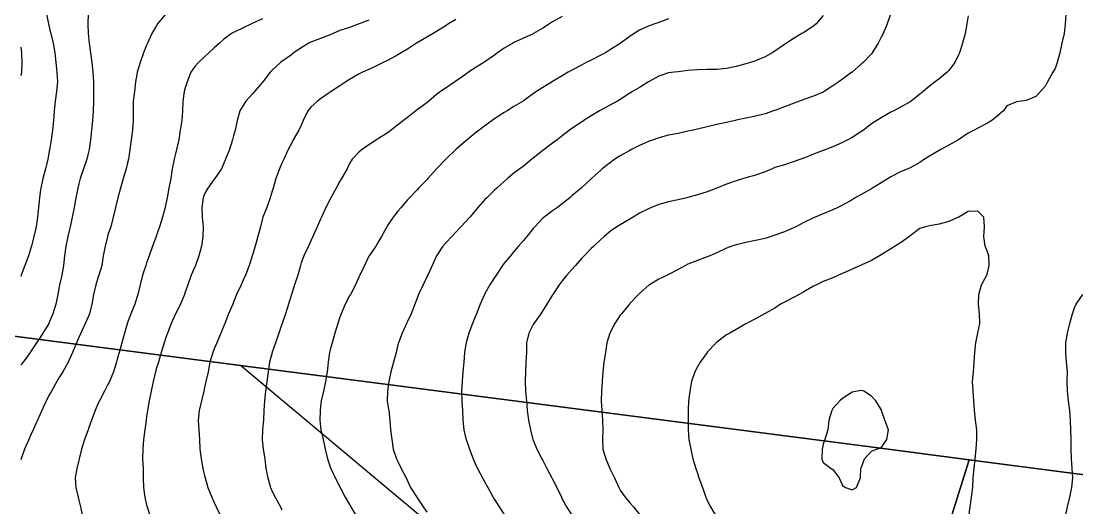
# Model space of a CAD drawing. Extents: x -729 to 771, y -779 to 721.
# Drawn here: x 34.1 to 393.4, y -492.9 to -327.2 of the extents above; entities that cross this region are included whole.
import ezdxf

# ---------------------------------------------------------------- set-up
doc = ezdxf.new("R2010")
doc.units = 0

msp = doc.modelspace()

# ---------------------------------------------------------------- linework, layer by layer
at = {"layer": 'CONTOURS'}
for points in [[(42.7563, -324.8488, 396.472), (43.4219, -328.1383, 396.472), (43.9097, -330.2325, 396.472), (44.2296, -331.4278, 396.472), (45.0569, -334.7172, 396.472), (45.5453, -338.0067, 396.472), (45.9503, -341.2962, 396.472), (46.2854, -344.5857, 396.472), (46.5041, -347.8751, 396.472), (46.184, -351.1646, 396.472), (45.7026, -354.4541, 396.472), (45.3549, -357.7436, 396.472), (45.1245, -361.033, 396.472), (44.8012, -364.3225, 396.472), (44.3029, -367.612, 396.472), (43.9097, -370.3241, 396.472), (43.8135, -370.9015, 396.472), (43.1797, -374.1909, 396.472), (42.4004, -377.4804, 396.472), (41.5221, -380.7699, 396.472), (40.7796, -384.0593, 396.472), (40.6202, -385.4382, 396.472), (40.4105, -387.3488, 396.472), (40.07, -390.6383, 396.472), (39.6484, -393.9278, 396.472), (39.2024, -397.2172, 396.472), (38.4838, -400.5067, 396.472), (37.6633, -403.7962, 396.472), (37.3307, -404.86, 396.472), (36.626, -407.0857, 396.472), (35.3418, -410.3751, 396.472), (34.1513, -413.6646, 396.472), (34.0412, -414.1067, 396.472)], [(56.8872, -324.8488, 406.472), (56.8572, -328.1383, 406.472), (56.9869, -331.4278, 406.472), (57.0676, -332.4754, 406.472), (57.2623, -334.7172, 406.472), (57.7334, -338.0067, 406.472), (58.2283, -341.2962, 406.472), (58.5704, -344.5857, 406.472), (58.7041, -347.8751, 406.472), (58.7344, -351.1646, 406.472), (58.7585, -354.4541, 406.472), (58.6491, -357.7436, 406.472), (58.3706, -361.033, 406.472), (58.0834, -364.3225, 406.472), (57.7643, -367.612, 406.472), (57.2962, -370.9015, 406.472), (57.0676, -371.8097, 406.472), (56.4513, -374.1909, 406.472), (55.3313, -377.4804, 406.472), (54.2347, -380.7699, 406.472), (53.7781, -382.5416, 406.472), (53.3914, -384.0593, 406.472), (52.7402, -387.3488, 406.472), (52.1593, -390.6383, 406.472), (51.5463, -393.9278, 406.472), (50.8286, -397.2172, 406.472), (50.4886, -398.5673, 406.472), (50.0206, -400.5067, 406.472), (49.3376, -403.7962, 406.472), (48.8683, -407.0857, 406.472), (48.5368, -410.3751, 406.472), (47.9579, -413.6646, 406.472), (47.1991, -416.9308, 406.472), (47.1933, -416.9541, 406.472), (46.5608, -420.2436, 406.472), (45.8783, -423.533, 406.472), (44.9354, -426.8225, 406.472), (43.9097, -429.2736, 406.472), (43.5251, -430.112, 406.472), (41.5163, -433.4015, 406.472), (40.6202, -434.8604, 406.472), (39.3824, -436.6909, 406.472), (37.3307, -439.8068, 406.472), (37.2113, -439.9804, 406.472), (34.8102, -443.2699, 406.472), (34.0412, -444.2523, 406.472)], [(83.2599, -324.8488, 416.472), (80.5494, -328.1383, 416.472), (80.0939, -328.85, 416.472), (78.5457, -331.4278, 416.472), (77.0951, -334.7172, 416.472), (76.8044, -335.421, 416.472), (75.7664, -338.0067, 416.472), (74.6151, -341.2962, 416.472), (73.6524, -344.5857, 416.472), (73.5149, -345.3519, 416.472), (73.0981, -347.8751, 416.472), (72.6486, -351.1646, 416.472), (72.2981, -354.4541, 416.472), (72.2246, -357.7436, 416.472), (72.3043, -361.033, 416.472), (72.0071, -364.3225, 416.472), (71.5663, -367.612, 416.472), (71.1224, -370.9015, 416.472), (70.6107, -374.1909, 416.472), (70.2255, -375.9295, 416.472), (69.8946, -377.4804, 416.472), (68.8201, -380.7699, 416.472), (67.9628, -384.0593, 416.472), (67.0792, -387.3488, 416.472), (66.936, -387.8635, 416.472), (66.2413, -390.6383, 416.472), (65.4489, -393.9278, 416.472), (64.5958, -397.2172, 416.472), (63.6465, -399.9253, 416.472), (63.4768, -400.5067, 416.472), (62.6848, -403.7962, 416.472), (62.0809, -407.0857, 416.472), (61.5318, -410.3751, 416.472), (60.5299, -413.6646, 416.472), (60.357, -414.2278, 416.472), (59.5486, -416.9541, 416.472), (58.7986, -420.2436, 416.472), (58.1651, -423.533, 416.472), (57.3898, -426.8225, 416.472), (57.0676, -427.5945, 416.472), (55.9389, -430.112, 416.472), (54.4282, -433.4015, 416.472), (53.7781, -434.926, 416.472), (52.9911, -436.6909, 416.472), (51.6127, -439.9804, 416.472), (50.4886, -442.4719, 416.472), (50.1278, -443.2699, 416.472), (48.2897, -446.5593, 416.472), (47.1991, -448.3144, 416.472), (46.2672, -449.8488, 416.472), (44.4051, -453.1383, 416.472), (43.9097, -454.0642, 416.472), (42.6945, -456.4278, 416.472), (41.1593, -459.7172, 416.472), (40.6202, -461.0233, 416.472), (39.6394, -463.0067, 416.472), (38.1986, -466.2962, 416.472), (37.3307, -468.3092, 416.472), (36.7281, -469.5857, 416.472), (35.2735, -472.8751, 416.472), (34.1312, -476.1646, 416.472), (34.0412, -476.5306, 416.472)], [(116.2781, -326.3774, 426.472), (112.9886, -327.9285, 426.472), (112.5005, -328.1383, 426.472), (109.6991, -329.5194, 426.472), (106.4097, -331.0279, 426.472), (105.7307, -331.4278, 426.472), (103.1202, -333.3319, 426.472), (101.6153, -334.7172, 426.472), (99.8307, -336.2411, 426.472), (98.0014, -338.0067, 426.472), (96.5412, -339.4018, 426.472), (94.5234, -341.2962, 426.472), (93.2518, -342.6236, 426.472), (91.8778, -344.5857, 426.472), (90.6195, -347.8751, 426.472), (89.9623, -349.856, 426.472), (89.583, -351.1646, 426.472), (89.1584, -354.4541, 426.472), (89.0164, -357.7436, 426.472), (88.8295, -361.033, 426.472), (88.2194, -364.3225, 426.472), (87.7616, -367.612, 426.472), (87.0439, -370.9015, 426.472), (86.6728, -372.3571, 426.472), (86.246, -374.1909, 426.472), (85.5723, -377.4804, 426.472), (85.044, -380.7699, 426.472), (84.4395, -384.0593, 426.472), (83.8349, -387.3488, 426.472), (83.3833, -389.4232, 426.472), (83.1159, -390.6383, 426.472), (82.204, -393.9278, 426.472), (81.183, -397.2172, 426.472), (80.0939, -400.3558, 426.472), (80.0437, -400.5067, 426.472), (78.8768, -403.7962, 426.472), (77.6493, -407.0857, 426.472), (76.8044, -409.4904, 426.472), (76.5052, -410.3751, 426.472), (75.4519, -413.6646, 426.472), (74.6455, -416.9541, 426.472), (73.8205, -420.2436, 426.472), (73.5149, -421.2359, 426.472), (72.7863, -423.533, 426.472), (71.4754, -426.8225, 426.472), (70.2606, -430.112, 426.472), (70.2255, -430.2354, 426.472), (69.2726, -433.4015, 426.472), (68.3388, -436.6909, 426.472), (67.4304, -439.9804, 426.472), (66.936, -441.8078, 426.472), (66.5234, -443.2699, 426.472), (65.5191, -446.5593, 426.472), (64.1578, -449.8488, 426.472), (63.6465, -450.9035, 426.472), (62.4831, -453.1383, 426.472), (60.7406, -456.4278, 426.472), (60.357, -457.2845, 426.472), (59.294, -459.7172, 426.472), (58.0553, -463.0067, 426.472), (57.0676, -465.8478, 426.472), (56.8993, -466.2962, 426.472), (55.7449, -469.5857, 426.472), (54.6643, -472.8751, 426.472), (53.9124, -476.1646, 426.472), (53.7781, -476.6466, 426.472), (53.0518, -479.4541, 426.472), (52.5602, -482.7436, 426.472), (52.7542, -486.033, 426.472), (53.544, -489.3225, 426.472), (53.7781, -490.3035, 426.472), (54.3015, -492.612, 426.472), (54.9888, -495.9015, 426.472)], [(152.4623, -326.893, 436.472), (149.1728, -328.1127, 436.472), (149.1021, -328.1383, 436.472), (145.8833, -329.3468, 436.472), (142.5939, -330.4186, 436.472), (140.2894, -331.4278, 436.472), (139.3044, -331.8603, 436.472), (136.0149, -333.0691, 436.472), (132.7255, -334.3832, 436.472), (132.0509, -334.7172, 436.472), (129.436, -336.2391, 436.472), (126.9096, -338.0067, 436.472), (126.1465, -338.6272, 436.472), (122.857, -340.9347, 436.472), (122.3526, -341.2962, 436.472), (119.5676, -343.8821, 436.472), (118.8899, -344.5857, 436.472), (116.3578, -347.8751, 436.472), (116.2781, -347.97, 436.472), (113.4961, -351.1646, 436.472), (112.9886, -351.777, 436.472), (110.5687, -354.4541, 436.472), (109.6991, -355.8704, 436.472), (108.4938, -357.7436, 436.472), (107.6208, -361.033, 436.472), (106.9448, -364.3225, 436.472), (106.4097, -366.237, 436.472), (106.0741, -367.612, 436.472), (104.9774, -370.9015, 436.472), (103.6947, -374.1909, 436.472), (103.1202, -375.5228, 436.472), (102.3582, -377.4804, 436.472), (100.0779, -380.7699, 436.472), (99.8307, -381.0444, 436.472), (97.6234, -384.0593, 436.472), (96.5412, -386.0055, 436.472), (96.0681, -387.3488, 436.472), (95.6158, -390.6383, 436.472), (95.7286, -393.9278, 436.472), (96.0767, -397.2172, 436.472), (95.9941, -400.5067, 436.472), (95.5202, -403.7962, 436.472), (94.6452, -407.0857, 436.472), (93.4554, -410.3751, 436.472), (93.2518, -410.8422, 436.472), (92.0162, -413.6646, 436.472), (90.7956, -416.9541, 436.472), (89.9623, -419.4239, 436.472), (89.6782, -420.2436, 436.472), (88.3833, -423.533, 436.472), (86.7056, -426.8225, 436.472), (86.6728, -426.8947, 436.472), (85.1765, -430.112, 436.472), (83.8992, -433.4015, 436.472), (83.3833, -434.907, 436.472), (82.8119, -436.6909, 436.472), (81.8044, -439.9804, 436.472), (80.8454, -443.2699, 436.472), (80.0939, -445.527, 436.472), (79.7982, -446.5593, 436.472), (79.0526, -449.8488, 436.472), (78.3654, -453.1383, 436.472), (77.6873, -456.4278, 436.472), (77.0834, -459.7172, 436.472), (76.8044, -461.8067, 436.472), (76.6427, -463.0067, 436.472), (76.1749, -466.2962, 436.472), (75.7733, -469.5857, 436.472), (75.512, -472.8751, 436.472), (75.4543, -476.1646, 436.472), (75.6043, -479.4541, 436.472), (75.6446, -482.7436, 436.472), (75.7802, -486.033, 436.472), (76.1791, -489.3225, 436.472), (76.8044, -492.0477, 436.472), (76.9573, -492.612, 436.472), (78.0632, -495.9015, 436.472)], [(182.0676, -326.5863, 446.472), (179.5868, -328.1383, 446.472), (178.7781, -328.639, 446.472), (175.4886, -330.756, 446.472), (174.3137, -331.4278, 446.472), (172.1991, -332.6945, 446.472), (168.9097, -334.5351, 446.472), (168.6317, -334.7172, 446.472), (165.6202, -336.6896, 446.472), (163.4737, -338.0067, 446.472), (162.3307, -338.7177, 446.472), (159.0412, -340.5146, 446.472), (157.3497, -341.2962, 446.472), (155.7518, -342.0682, 446.472), (152.4623, -343.6138, 446.472), (150.2843, -344.5857, 446.472), (149.1728, -345.1559, 446.472), (145.8833, -347.0257, 446.472), (144.6141, -347.8751, 446.472), (142.5939, -349.1883, 446.472), (139.677, -351.1646, 446.472), (139.3044, -351.4296, 446.472), (136.0149, -353.6301, 446.472), (134.9465, -354.4541, 446.472), (132.7255, -356.4392, 446.472), (131.7263, -357.7436, 446.472), (130.1158, -361.033, 446.472), (129.436, -362.5982, 446.472), (128.574, -364.3225, 446.472), (126.7379, -367.612, 446.472), (126.1465, -368.8331, 446.472), (125.0378, -370.9015, 446.472), (123.479, -374.1909, 446.472), (122.857, -375.6055, 446.472), (122.033, -377.4804, 446.472), (120.8131, -380.7699, 446.472), (119.8553, -384.0593, 446.472), (119.5676, -385.0285, 446.472), (118.8761, -387.3488, 446.472), (117.7256, -390.6383, 446.472), (116.391, -393.9278, 446.472), (116.2781, -394.3534, 446.472), (115.5352, -397.2172, 446.472), (114.6936, -400.5067, 446.472), (113.7807, -403.7962, 446.472), (112.9886, -406.4079, 446.472), (112.7894, -407.0857, 446.472), (111.7356, -410.3751, 446.472), (110.4856, -413.6646, 446.472), (109.6991, -415.4021, 446.472), (108.9487, -416.9541, 446.472), (107.4522, -420.2436, 446.472), (106.4097, -422.8387, 446.472), (106.1205, -423.533, 446.472), (104.7298, -426.8225, 446.472), (103.4415, -430.112, 446.472), (103.1202, -430.9304, 446.472), (102.0749, -433.4015, 446.472), (100.675, -436.6909, 446.472), (99.8307, -438.7901, 446.472), (99.3951, -439.9804, 446.472), (98.3716, -443.2699, 446.472), (97.7167, -446.5593, 446.472), (97.0191, -449.8488, 446.472), (96.5412, -451.8968, 446.472), (96.2429, -453.1383, 446.472), (95.4679, -456.4278, 446.472), (94.7294, -459.7172, 446.472), (94.3976, -463.0067, 446.472), (94.6056, -466.2962, 446.472), (94.8523, -469.5857, 446.472), (94.9447, -472.8751, 446.472), (95.4176, -476.1646, 446.472), (95.9676, -479.4541, 446.472), (96.5412, -482.0361, 446.472), (96.7024, -482.7436, 446.472), (97.6707, -486.033, 446.472), (98.981, -489.3225, 446.472), (99.8307, -491.0729, 446.472), (100.4894, -492.612, 446.472), (102.0462, -495.9015, 446.472)], [(218.2518, -325.6072, 456.472), (214.9623, -327.4491, 456.472), (213.8736, -328.1383, 456.472), (211.6728, -329.5703, 456.472), (208.4404, -331.4278, 456.472), (208.3833, -331.4598, 456.472), (205.0939, -332.9518, 456.472), (201.8044, -334.5122, 456.472), (201.4279, -334.7172, 456.472), (198.5149, -336.4144, 456.472), (196.2612, -338.0067, 456.472), (195.2255, -338.7424, 456.472), (191.936, -341.0868, 456.472), (191.6057, -341.2962, 456.472), (188.6465, -343.1418, 456.472), (186.3996, -344.5857, 456.472), (185.357, -345.3087, 456.472), (182.0676, -347.648, 456.472), (181.7461, -347.8751, 456.472), (178.7781, -349.8458, 456.472), (176.8369, -351.1646, 456.472), (175.4886, -352.1374, 456.472), (172.8063, -354.4541, 456.472), (172.1991, -355.0185, 456.472), (168.9097, -357.4453, 456.472), (168.4592, -357.7436, 456.472), (165.6202, -359.9855, 456.472), (164.2534, -361.033, 456.472), (162.3307, -362.5499, 456.472), (160.1005, -364.3225, 456.472), (159.0412, -365.1134, 456.472), (155.7518, -367.1932, 456.472), (155.079, -367.612, 456.472), (152.4623, -369.3323, 456.472), (150.164, -370.9015, 456.472), (149.1728, -371.7379, 456.472), (146.7398, -374.1909, 456.472), (145.8833, -375.7157, 456.472), (145.0641, -377.4804, 456.472), (143.133, -380.7699, 456.472), (142.5939, -381.6262, 456.472), (141.3087, -384.0593, 456.472), (139.5563, -387.3488, 456.472), (139.3044, -387.8124, 456.472), (137.8461, -390.6383, 456.472), (136.3237, -393.9278, 456.472), (136.0149, -394.6209, 456.472), (134.8891, -397.2172, 456.472), (133.4253, -400.5067, 456.472), (132.7255, -401.9601, 456.472), (131.8623, -403.7962, 456.472), (130.2718, -407.0857, 456.472), (129.436, -409.5336, 456.472), (129.1957, -410.3751, 456.472), (128.2794, -413.6646, 456.472), (127.1996, -416.9541, 456.472), (126.1561, -420.2436, 456.472), (126.1465, -420.276, 456.472), (125.1326, -423.533, 456.472), (124.1151, -426.8225, 456.472), (122.9592, -430.112, 456.472), (122.857, -430.4114, 456.472), (121.7999, -433.4015, 456.472), (120.6562, -436.6909, 456.472), (119.5676, -439.9432, 456.472), (119.5545, -439.9804, 456.472), (118.6507, -443.2699, 456.472), (118.1892, -446.5593, 456.472), (117.7348, -449.8488, 456.472), (117.2812, -453.1383, 456.472), (116.8898, -456.4278, 456.472), (116.7559, -459.7172, 456.472), (116.5964, -463.0067, 456.472), (116.2781, -466.2749, 456.472), (116.2758, -466.2962, 456.472), (116.1331, -469.5857, 456.472), (116.2781, -470.773, 456.472), (116.5228, -472.8751, 456.472), (117.0035, -476.1646, 456.472), (117.4121, -479.4541, 456.472), (118.0248, -482.7436, 456.472), (118.9848, -486.033, 456.472), (119.5676, -487.3164, 456.472), (120.6235, -489.3225, 456.472), (122.3513, -492.612, 456.472), (122.857, -493.5268, 456.472)], [(254.436, -326.4126, 466.472), (251.1465, -327.6343, 466.472), (249.768, -328.1383, 466.472), (247.857, -328.832, 466.472), (244.5676, -330.3068, 466.472), (242.7496, -331.4278, 466.472), (241.2781, -332.4619, 466.472), (238.0836, -334.7172, 466.472), (237.9886, -334.7816, 466.472), (234.6991, -336.8778, 466.472), (232.9263, -338.0067, 466.472), (231.4097, -338.8154, 466.472), (228.1202, -340.433, 466.472), (226.366, -341.2962, 466.472), (224.8307, -342.1303, 466.472), (221.5412, -343.9213, 466.472), (220.298, -344.5857, 466.472), (218.2518, -345.809, 466.472), (214.9623, -347.7705, 466.472), (214.7875, -347.8751, 466.472), (211.6728, -349.8392, 466.472), (209.5031, -351.1646, 466.472), (208.3833, -351.9591, 466.472), (205.0939, -354.3499, 466.472), (204.9222, -354.4541, 466.472), (201.8044, -356.2628, 466.472), (199.4759, -357.7436, 466.472), (198.5149, -358.2912, 466.472), (195.2255, -360.4639, 466.472), (194.424, -361.033, 466.472), (191.936, -362.8902, 466.472), (189.9952, -364.3225, 466.472), (188.6465, -365.3452, 466.472), (185.9167, -367.612, 466.472), (185.357, -368.0721, 466.472), (182.0927, -370.9015, 466.472), (182.0676, -370.9231, 466.472), (178.7781, -374.0915, 466.472), (178.688, -374.1909, 466.472), (175.4911, -377.4804, 466.472), (175.4886, -377.4835, 466.472), (172.5514, -380.7699, 466.472), (172.1991, -381.1793, 466.472), (169.4001, -384.0593, 466.472), (168.9097, -384.5857, 466.472), (166.2423, -387.3488, 466.472), (165.6202, -388.0148, 466.472), (163.4286, -390.6383, 466.472), (162.3307, -391.8835, 466.472), (160.7808, -393.9278, 466.472), (159.0412, -396.4659, 466.472), (158.5323, -397.2172, 466.472), (156.7755, -400.5067, 466.472), (155.7518, -402.2611, 466.472), (154.7818, -403.7962, 466.472), (152.5084, -407.0857, 466.472), (152.4623, -407.1815, 466.472), (150.9848, -410.3751, 466.472), (149.4044, -413.6646, 466.472), (149.1728, -414.1602, 466.472), (147.8551, -416.9541, 466.472), (146.1563, -420.2436, 466.472), (145.8833, -420.7391, 466.472), (144.3994, -423.533, 466.472), (143.0335, -426.8225, 466.472), (142.5939, -428.0211, 466.472), (141.8839, -430.112, 466.472), (140.8641, -433.4015, 466.472), (139.9447, -436.6909, 466.472), (139.3044, -439.1374, 466.472), (139.0856, -439.9804, 466.472), (138.5647, -443.2699, 466.472), (138.2465, -446.5593, 466.472), (137.7363, -449.8488, 466.472), (137.0369, -453.1383, 466.472), (136.2283, -456.4278, 466.472), (136.0149, -458.2461, 466.472), (135.8288, -459.7172, 466.472), (135.751, -463.0067, 466.472), (136.0149, -465.2854, 466.472), (136.1349, -466.2962, 466.472), (136.8912, -469.5857, 466.472), (137.6246, -472.8751, 466.472), (138.3388, -476.1646, 466.472), (139.3044, -478.9345, 466.472), (139.4994, -479.4541, 466.472), (141.0277, -482.7436, 466.472), (142.5939, -485.7804, 466.472), (142.7303, -486.033, 466.472), (144.4452, -489.3225, 466.472), (145.8833, -491.8206, 466.472), (146.3263, -492.612, 466.472), (148.2989, -495.9015, 466.472)], [(307.0676, -325.2357, 476.472), (304.6661, -328.1383, 476.472), (303.7781, -328.9006, 476.472), (300.4886, -331.0076, 476.472), (299.8451, -331.4278, 476.472), (297.1991, -333.0061, 476.472), (294.5729, -334.7172, 476.472), (293.9097, -335.1457, 476.472), (290.6202, -337.4349, 476.472), (289.7209, -338.0067, 476.472), (287.3307, -339.3918, 476.472), (284.0412, -340.7075, 476.472), (282.3409, -341.2962, 476.472), (280.7518, -341.7851, 476.472), (277.4623, -342.6582, 476.472), (274.1728, -343.356, 476.472), (270.8833, -343.653, 476.472), (267.5939, -343.62, 476.472), (264.3044, -343.7174, 476.472), (261.0149, -344.0187, 476.472), (257.7255, -344.4299, 476.472), (256.4655, -344.5857, 476.472), (254.436, -344.8437, 476.472), (251.1465, -345.9558, 476.472), (247.857, -347.7344, 476.472), (247.6257, -347.8751, 476.472), (244.5676, -349.7759, 476.472), (242.211, -351.1646, 476.472), (241.2781, -351.7176, 476.472), (237.9886, -353.8522, 476.472), (237.0154, -354.4541, 476.472), (234.6991, -355.705, 476.472), (231.4097, -357.4883, 476.472), (230.9903, -357.7436, 476.472), (228.1202, -359.4492, 476.472), (225.6274, -361.033, 476.472), (224.8307, -361.578, 476.472), (221.5412, -363.7521, 476.472), (220.7682, -364.3225, 476.472), (218.2518, -366.2662, 476.472), (216.4843, -367.612, 476.472), (214.9623, -368.7544, 476.472), (212.1341, -370.9015, 476.472), (211.6728, -371.2582, 476.472), (208.3833, -373.8055, 476.472), (207.9278, -374.1909, 476.472), (205.0939, -376.5169, 476.472), (203.8007, -377.4804, 476.472), (201.8044, -379.0071, 476.472), (199.6003, -380.7699, 476.472), (198.5149, -381.7649, 476.472), (195.9474, -384.0593, 476.472), (195.2255, -384.6891, 476.472), (192.5434, -387.3488, 476.472), (191.936, -387.9585, 476.472), (189.5357, -390.6383, 476.472), (188.6465, -391.7837, 476.472), (186.7581, -393.9278, 476.472), (185.357, -395.5141, 476.472), (183.7819, -397.2172, 476.472), (182.0676, -399.0296, 476.472), (180.647, -400.5067, 476.472), (178.7781, -402.5468, 476.472), (177.676, -403.7962, 476.472), (175.4886, -407.055, 476.472), (175.4703, -407.0857, 476.472), (173.9934, -410.3751, 476.472), (172.498, -413.6646, 476.472), (172.1991, -414.296, 476.472), (170.8963, -416.9541, 476.472), (169.389, -420.2436, 476.472), (168.9097, -421.4905, 476.472), (168.1394, -423.533, 476.472), (166.8498, -426.8225, 476.472), (165.6202, -429.4335, 476.472), (165.286, -430.112, 476.472), (163.7656, -433.4015, 476.472), (162.5195, -436.6909, 476.472), (162.3307, -437.3839, 476.472), (161.6947, -439.9804, 476.472), (160.8351, -443.2699, 476.472), (159.9437, -446.5593, 476.472), (159.2665, -449.8488, 476.472), (159.0412, -451.5012, 476.472), (158.8524, -453.1383, 476.472), (158.6431, -456.4278, 476.472), (159.0412, -458.7637, 476.472), (159.2242, -459.7172, 476.472), (159.5739, -463.0067, 476.472), (159.8673, -466.2962, 476.472), (160.2272, -469.5857, 476.472), (160.6721, -472.8751, 476.472), (161.9141, -476.1646, 476.472), (162.3307, -477.0775, 476.472), (163.5002, -479.4541, 476.472), (165.1441, -482.7436, 476.472), (165.6202, -483.7361, 476.472), (166.6797, -486.033, 476.472), (168.7695, -489.3225, 476.472), (168.9097, -489.5308, 476.472), (170.9651, -492.612, 476.472), (172.1991, -494.3297, 476.472)], [(329.9613, -324.8488, 486.472), (328.8658, -328.1383, 486.472), (327.4383, -331.4278, 486.472), (326.8044, -332.6067, 486.472), (325.7561, -334.7172, 486.472), (323.746, -338.0067, 486.472), (323.5149, -338.3025, 486.472), (320.62, -341.2962, 486.472), (320.2255, -341.6141, 486.472), (316.936, -344.5139, 486.472), (316.8482, -344.5857, 486.472), (313.6465, -346.9497, 486.472), (312.3364, -347.8751, 486.472), (310.357, -349.249, 486.472), (307.4073, -351.1646, 486.472), (307.0676, -351.3594, 486.472), (303.7781, -352.6981, 486.472), (300.4886, -353.9008, 486.472), (298.9437, -354.4541, 486.472), (297.1991, -355.1115, 486.472), (293.9097, -356.3873, 486.472), (290.6202, -357.5963, 486.472), (290.1579, -357.7436, 486.472), (287.3307, -358.7279, 486.472), (284.0412, -359.508, 486.472), (280.7518, -360.2258, 486.472), (277.4623, -360.9605, 486.472), (277.1251, -361.033, 486.472), (274.1728, -361.7366, 486.472), (270.8833, -362.3335, 486.472), (267.5939, -363.2065, 486.472), (264.3044, -363.9794, 486.472), (262.7559, -364.3225, 486.472), (261.0149, -364.695, 486.472), (257.7255, -365.4438, 486.472), (254.436, -366.049, 486.472), (251.1465, -366.963, 486.472), (249.3123, -367.612, 486.472), (247.857, -368.1117, 486.472), (244.5676, -369.4892, 486.472), (241.8561, -370.9015, 486.472), (241.2781, -371.1982, 486.472), (237.9886, -373.0713, 486.472), (236.1854, -374.1909, 486.472), (234.6991, -375.3103, 486.472), (231.9003, -377.4804, 486.472), (231.4097, -377.9132, 486.472), (228.2678, -380.7699, 486.472), (228.1202, -380.9057, 486.472), (224.8307, -383.9602, 486.472), (224.7097, -384.0593, 486.472), (221.5412, -386.7129, 486.472), (220.8206, -387.3488, 486.472), (218.2518, -389.3501, 486.472), (216.6317, -390.6383, 486.472), (214.9623, -391.7751, 486.472), (212.0991, -393.9278, 486.472), (211.6728, -394.3184, 486.472), (208.9231, -397.2172, 486.472), (208.3833, -397.8439, 486.472), (206.1798, -400.5067, 486.472), (205.0939, -401.8278, 486.472), (203.3683, -403.7962, 486.472), (201.8044, -405.6743, 486.472), (200.6913, -407.0857, 486.472), (198.5149, -409.6118, 486.472), (197.9306, -410.3751, 486.472), (195.7393, -413.6646, 486.472), (195.2255, -414.504, 486.472), (193.6381, -416.9541, 486.472), (191.936, -419.9068, 486.472), (191.7549, -420.2436, 486.472), (190.3395, -423.533, 486.472), (189.0463, -426.8225, 486.472), (188.6465, -427.8324, 486.472), (187.7124, -430.112, 486.472), (186.4763, -433.4015, 486.472), (185.5166, -436.6909, 486.472), (185.357, -437.8465, 486.472), (185.0494, -439.9804, 486.472), (184.7353, -443.2699, 486.472), (184.4275, -446.5593, 486.472), (184.1611, -449.8488, 486.472), (184.0152, -453.1383, 486.472), (184.0674, -456.4278, 486.472), (184.2667, -459.7172, 486.472), (184.4121, -463.0067, 486.472), (184.7706, -466.2962, 486.472), (185.357, -468.7941, 486.472), (185.5522, -469.5857, 486.472), (186.7159, -472.8751, 486.472), (187.9783, -476.1646, 486.472), (188.6465, -477.7567, 486.472), (189.4327, -479.4541, 486.472), (191.1577, -482.7436, 486.472), (191.936, -484.1839, 486.472), (192.953, -486.033, 486.472), (194.7597, -489.3225, 486.472), (195.2255, -490.0263, 486.472), (196.8045, -492.612, 486.472), (198.5149, -495.1379, 486.472)], [(356.4097, -325.4343, 496.472), (355.9619, -328.1383, 496.472), (355.3466, -331.4278, 496.472), (354.488, -334.7172, 496.472), (353.4014, -338.0067, 496.472), (353.1202, -338.6111, 496.472), (351.9096, -341.2962, 496.472), (349.8307, -343.9714, 496.472), (349.2454, -344.5857, 496.472), (346.5412, -346.7934, 496.472), (345.1317, -347.8751, 496.472), (343.2518, -349.3105, 496.472), (341.057, -351.1646, 496.472), (339.9623, -352.0631, 496.472), (336.9662, -354.4541, 496.472), (336.6728, -354.626, 496.472), (333.3833, -356.4587, 496.472), (331.0596, -357.7436, 496.472), (330.0939, -358.2195, 496.472), (326.8044, -360.06, 496.472), (325.3067, -361.033, 496.472), (323.5149, -362.2115, 496.472), (320.7417, -364.3225, 496.472), (320.2255, -364.7102, 496.472), (316.936, -366.8232, 496.472), (315.4334, -367.612, 496.472), (313.6465, -368.5455, 496.472), (310.357, -369.9918, 496.472), (307.9551, -370.9015, 496.472), (307.0676, -371.2424, 496.472), (303.7781, -372.5111, 496.472), (300.4886, -373.8273, 496.472), (299.483, -374.1909, 496.472), (297.1991, -375.02, 496.472), (293.9097, -376.0641, 496.472), (290.6202, -377.0481, 496.472), (289.6668, -377.4804, 496.472), (287.3307, -378.5192, 496.472), (284.0412, -379.6176, 496.472), (280.7518, -380.5288, 496.472), (279.9425, -380.7699, 496.472), (277.4623, -381.5443, 496.472), (274.1728, -382.7501, 496.472), (270.8833, -384.0377, 496.472), (270.8257, -384.0593, 496.472), (267.5939, -385.3012, 496.472), (264.3044, -386.3549, 496.472), (261.0149, -387.2695, 496.472), (260.6798, -387.3488, 496.472), (257.7255, -387.992, 496.472), (254.436, -388.659, 496.472), (251.1465, -389.6784, 496.472), (248.5958, -390.6383, 496.472), (247.857, -390.9452, 496.472), (244.5676, -392.5985, 496.472), (242.4027, -393.9278, 496.472), (241.2781, -394.5802, 496.472), (237.9886, -396.505, 496.472), (236.8043, -397.2172, 496.472), (234.6991, -398.6756, 496.472), (232.493, -400.5067, 496.472), (231.4097, -401.486, 496.472), (229.0098, -403.7962, 496.472), (228.1202, -404.6404, 496.472), (225.7611, -407.0857, 496.472), (224.8307, -408.0414, 496.472), (222.7342, -410.3751, 496.472), (221.5412, -411.7225, 496.472), (219.7857, -413.6646, 496.472), (218.2518, -415.5996, 496.472), (217.2305, -416.9541, 496.472), (215.0644, -420.2436, 496.472), (214.9623, -420.4199, 496.472), (213.0095, -423.533, 496.472), (211.6728, -425.7605, 496.472), (211.0153, -426.8225, 496.472), (208.6165, -430.112, 496.472), (208.3833, -430.4851, 496.472), (206.8833, -433.4015, 496.472), (206.1215, -436.6909, 496.472), (206.0681, -439.9804, 496.472), (205.9181, -443.2699, 496.472), (205.7285, -446.5593, 496.472), (205.6174, -449.8488, 496.472), (205.7056, -453.1383, 496.472), (206.0902, -456.4278, 496.472), (206.3536, -459.7172, 496.472), (206.7888, -463.0067, 496.472), (207.4164, -466.2962, 496.472), (208.2913, -469.5857, 496.472), (208.3833, -469.8218, 496.472), (209.6391, -472.8751, 496.472), (211.3061, -476.1646, 496.472), (211.6728, -476.8091, 496.472), (212.977, -479.4541, 496.472), (214.7347, -482.7436, 496.472), (214.9623, -483.1378, 496.472), (216.4695, -486.033, 496.472), (217.9519, -489.3225, 496.472), (218.2518, -489.9045, 496.472), (219.714, -492.612, 496.472), (221.5412, -495.4201, 496.472)], [(389.6749, -324.8488, 506.472), (389.4185, -328.1383, 506.472), (389.3044, -329.23, 506.472), (389.0085, -331.4278, 506.472), (388.2792, -334.7172, 506.472), (387.616, -338.0067, 506.472), (386.7239, -341.2962, 506.472), (386.0149, -343.3424, 506.472), (385.1666, -344.5857, 506.472), (383.3506, -347.8751, 506.472), (382.7255, -349.2663, 506.472), (380.9746, -351.1646, 506.472), (379.436, -352.8031, 506.472), (376.1465, -354.1749, 506.472), (374.4696, -354.4541, 506.472), (372.857, -354.704, 506.472), (369.5676, -356.0082, 506.472), (368.4298, -357.7436, 506.472), (366.2781, -359.597, 506.472), (364.4796, -361.033, 506.472), (362.9886, -361.8845, 506.472), (359.6991, -363.622, 506.472), (358.4029, -364.3225, 506.472), (356.4097, -365.3363, 506.472), (353.1202, -367.5928, 506.472), (353.086, -367.612, 506.472), (349.8307, -369.4342, 506.472), (347.0582, -370.9015, 506.472), (346.5412, -371.203, 506.472), (343.2518, -373.1146, 506.472), (341.5427, -374.1909, 506.472), (339.9623, -375.3033, 506.472), (336.6728, -377.0858, 506.472), (335.8758, -377.4804, 506.472), (333.3833, -378.5245, 506.472), (330.0939, -380.1807, 506.472), (329.1207, -380.7699, 506.472), (326.8044, -382.1918, 506.472), (323.8265, -384.0593, 506.472), (323.5149, -384.2663, 506.472), (320.2255, -386.1045, 506.472), (317.9912, -387.3488, 506.472), (316.936, -388.02, 506.472), (313.6465, -389.8728, 506.472), (312.007, -390.6383, 506.472), (310.357, -391.4551, 506.472), (307.0676, -392.8431, 506.472), (304.3085, -393.9278, 506.472), (303.7781, -394.1422, 506.472), (300.4886, -395.7989, 506.472), (297.7505, -397.2172, 506.472), (297.1991, -397.4973, 506.472), (293.9097, -398.9526, 506.472), (290.6202, -400.0767, 506.472), (289.3292, -400.5067, 506.472), (287.3307, -401.1568, 506.472), (284.0412, -401.8957, 506.472), (280.7518, -402.5744, 506.472), (277.4623, -403.349, 506.472), (275.9619, -403.7962, 506.472), (274.1728, -404.4441, 506.472), (270.8833, -406.1143, 506.472), (268.5052, -407.0857, 506.472), (267.5939, -407.4836, 506.472), (264.3044, -408.6699, 506.472), (261.0149, -409.9522, 506.472), (260.1752, -410.3751, 506.472), (257.7255, -411.8015, 506.472), (254.436, -413.4887, 506.472), (254.0364, -413.6646, 506.472), (251.1465, -415.0422, 506.472), (247.9671, -416.9541, 506.472), (247.857, -417.0283, 506.472), (244.5676, -419.9277, 506.472), (244.2527, -420.2436, 506.472), (241.2781, -423.364, 506.472), (241.1078, -423.533, 506.472), (238.3933, -426.8225, 506.472), (237.9886, -427.3344, 506.472), (236.1388, -430.112, 506.472), (234.6991, -432.9287, 506.472), (234.4849, -433.4015, 506.472), (233.402, -436.6909, 506.472), (232.9313, -439.9804, 506.472), (232.3974, -443.2699, 506.472), (232.0605, -446.5593, 506.472), (231.8454, -449.8488, 506.472), (231.6053, -453.1383, 506.472), (231.4629, -456.4278, 506.472), (231.7303, -459.7172, 506.472), (232.0099, -463.0067, 506.472), (232.1021, -466.2962, 506.472), (231.9283, -469.5857, 506.472), (232.1034, -472.8751, 506.472), (233.1102, -476.1646, 506.472), (234.4705, -479.4541, 506.472), (234.6991, -479.9736, 506.472), (235.997, -482.7436, 506.472), (237.4648, -486.033, 506.472), (237.9886, -486.8314, 506.472), (239.696, -489.3225, 506.472), (241.2781, -491.1967, 506.472), (242.4585, -492.612, 506.472), (244.5676, -495.1627, 506.472)], [(34.0412, -336.0781, 386.472), (34.2456, -338.0067, 386.472), (34.3588, -341.2962, 386.472), (34.1939, -344.5857, 386.472), (34.0412, -345.6569, 386.472)], [(356.5857, -495.9015, 516.472), (357.0481, -492.612, 516.472), (357.5677, -489.3225, 516.472), (357.9348, -486.033, 516.472), (358.0783, -482.7436, 516.472), (358.3909, -479.4541, 516.472), (358.7294, -476.1646, 516.472), (359.0864, -472.8751, 516.472), (359.3536, -469.5857, 516.472), (359.2925, -466.2962, 516.472), (358.8524, -463.0067, 516.472), (358.537, -459.7172, 516.472), (358.285, -456.4278, 516.472), (358.0525, -453.1383, 516.472), (357.838, -449.8488, 516.472), (358.1903, -446.5593, 516.472), (358.4301, -443.2699, 516.472), (358.6336, -439.9804, 516.472), (358.9653, -436.6909, 516.472), (359.6774, -433.4015, 516.472), (359.6991, -433.3019, 516.472), (360.3294, -430.112, 516.472), (360.2194, -426.8225, 516.472), (359.9273, -423.533, 516.472), (360.0512, -420.2436, 516.472), (360.9411, -416.9541, 516.472), (362.7404, -413.6646, 516.472), (362.9886, -412.877, 516.472), (363.5339, -410.3751, 516.472), (363.3832, -407.0857, 516.472), (362.9886, -405.7334, 516.472), (362.2028, -403.7962, 516.472), (361.7331, -400.5067, 516.472), (362.0067, -397.2172, 516.472), (361.7318, -393.9278, 516.472), (359.6991, -391.9049, 516.472), (356.4097, -392.0231, 516.472), (353.1682, -393.9278, 516.472), (353.1202, -393.9545, 516.472), (349.8307, -395.4119, 516.472), (346.5412, -396.2693, 516.472), (343.2518, -396.8823, 516.472), (341.8248, -397.2172, 516.472), (339.9623, -397.7422, 516.472), (336.6728, -400.3112, 516.472), (336.4113, -400.5067, 516.472), (333.3833, -402.6447, 516.472), (331.5628, -403.7962, 516.472), (330.0939, -404.7402, 516.472), (326.8044, -406.7759, 516.472), (326.2764, -407.0857, 516.472), (323.5149, -408.6364, 516.472), (320.2255, -410.193, 516.472), (319.7835, -410.3751, 516.472), (316.936, -411.6495, 516.472), (313.6465, -413.0866, 516.472), (312.2952, -413.6646, 516.472), (310.357, -414.5375, 516.472), (307.0676, -415.7896, 516.472), (304.828, -416.9541, 516.472), (303.7781, -417.4399, 516.472), (300.4886, -419.3416, 516.472), (298.9143, -420.2436, 516.472), (297.1991, -421.1919, 516.472), (293.9097, -422.8287, 516.472), (292.5869, -423.533, 516.472), (290.6202, -424.9075, 516.472), (287.3307, -426.7279, 516.472), (287.1157, -426.8225, 516.472), (284.0412, -428.5081, 516.472), (280.9684, -430.112, 516.472), (280.7518, -430.2478, 516.472), (277.4623, -432.2159, 516.472), (275.2866, -433.4015, 516.472), (274.1728, -434.0528, 516.472), (270.8833, -436.4431, 516.472), (270.6503, -436.6909, 516.472), (267.5939, -439.9361, 516.472), (267.5562, -439.9804, 516.472), (265.1867, -443.2699, 516.472), (264.3044, -444.904, 516.472), (263.4261, -446.5593, 516.472), (262.2467, -449.8488, 516.472), (261.7226, -453.1383, 516.472), (261.2733, -456.4278, 516.472), (261.1515, -459.7172, 516.472), (261.1287, -463.0067, 516.472), (261.1585, -466.2962, 516.472), (261.3399, -469.5857, 516.472), (261.9814, -472.8751, 516.472), (262.7491, -476.1646, 516.472), (263.7502, -479.4541, 516.472), (264.3044, -481.0427, 516.472), (264.7948, -482.7436, 516.472), (265.9615, -486.033, 516.472), (267.1463, -489.3225, 516.472), (267.5939, -490.4368, 516.472), (268.69, -492.612, 516.472), (270.6159, -495.9015, 516.472)], [(389.4896, -495.9015, 506.472), (390.239, -492.612, 506.472), (390.9956, -489.3225, 506.472), (391.6684, -486.033, 506.472), (391.9645, -482.7436, 506.472), (391.8287, -479.4541, 506.472), (391.5401, -476.1646, 506.472), (391.4208, -472.8751, 506.472), (391.3906, -469.5857, 506.472), (391.2912, -466.2962, 506.472), (391.2365, -463.0067, 506.472), (390.9382, -459.7172, 506.472), (390.5605, -456.4278, 506.472), (390.238, -453.1383, 506.472), (390.1139, -449.8488, 506.472), (390.2228, -446.5593, 506.472), (389.8853, -443.2699, 506.472), (389.5924, -439.9804, 506.472), (389.6669, -436.6909, 506.472), (390.2412, -433.4015, 506.472), (391.011, -430.112, 506.472), (391.8413, -426.8225, 506.472), (392.5939, -424.8544, 506.472), (393.154, -423.533, 506.472), (395.4252, -420.2436, 506.472)], [(316.936, -486.8139, 526.472), (318.4404, -486.033, 526.472), (319.7641, -482.7436, 526.472), (319.8769, -479.4541, 526.472), (320.2255, -478.6743, 526.472), (321.1394, -476.1646, 526.472), (323.5149, -473.5685, 526.472), (325.2077, -472.8751, 526.472), (326.8044, -472.5065, 526.472), (328.7492, -469.5857, 526.472), (329.3171, -466.2962, 526.472), (328.001, -463.0067, 526.472), (326.8938, -459.7172, 526.472), (326.8044, -459.4644, 526.472), (324.9573, -456.4278, 526.472), (323.5149, -454.8431, 526.472), (320.9033, -453.1383, 526.472), (320.2255, -452.9325, 526.472), (318.6638, -453.1383, 526.472), (316.936, -453.5274, 526.472), (313.6465, -455.6331, 526.472), (312.697, -456.4278, 526.472), (310.357, -459.0966, 526.472), (310.0273, -459.7172, 526.472), (308.9575, -463.0067, 526.472), (308.6191, -466.2962, 526.472), (307.6234, -469.5857, 526.472), (307.0676, -471.1698, 526.472), (306.6908, -472.8751, 526.472), (306.583, -476.1646, 526.472), (307.0676, -477.4654, 526.472), (309.8025, -479.4541, 526.472), (310.357, -479.8114, 526.472), (312.5264, -482.7436, 526.472), (313.6465, -485.3231, 526.472), (314.6395, -486.033, 526.472), (316.936, -486.8139, 526.472)]]:
    msp.add_polyline3d(points, dxfattribs=at)
at = {"layer": 'PARCELS'}
for points in [[(443.7164, 334.9813, 388.8843), (441.2043, 154.4185, 431.992), (440.7419, 121.1638, 441.7505), (440.3559, 88.5738, 453.1305), (433.5435, -486.4852, 491.4064), (388.8977, -480.7023, 507.2759), (356.7177, -476.5346, 517.7943), (324.8154, -472.4002, 526.4974), (108.8107, -444.4197, 451.9422), (-390.4601, -379.7509, 270.9095), (-390.0732, 54.7049, 154.9027), (-383.8169, 64.031, 155.5624), (-389.9981, 138.5055, 130.9682), (-389.7234, 448.0735, 166.4293), (443.7164, 334.9813, 388.8843)], [(-641.3198, -400.9408, 218.3642), (-667.9734, -343.8082, 217.8417), (-390.4601, -379.7509, 270.9095), (108.8107, -444.4197, 451.9422)], [(356.7177, -476.5346, 517.7943), (313.1244, -615.6762, 524.4124), (108.8107, -444.4197, 451.9422), (324.8154, -472.4002, 526.4974), (356.7177, -476.5346, 517.7943)], [(433.5435, -486.4852, 491.4064), (313.1244, -615.6762, 524.4124), (356.7177, -476.5346, 517.7943), (388.8977, -480.7023, 507.2759), (433.5435, -486.4852, 491.4064)]]:
    msp.add_polyline3d(points, dxfattribs=at)

doc.saveas('drawing.dxf')
